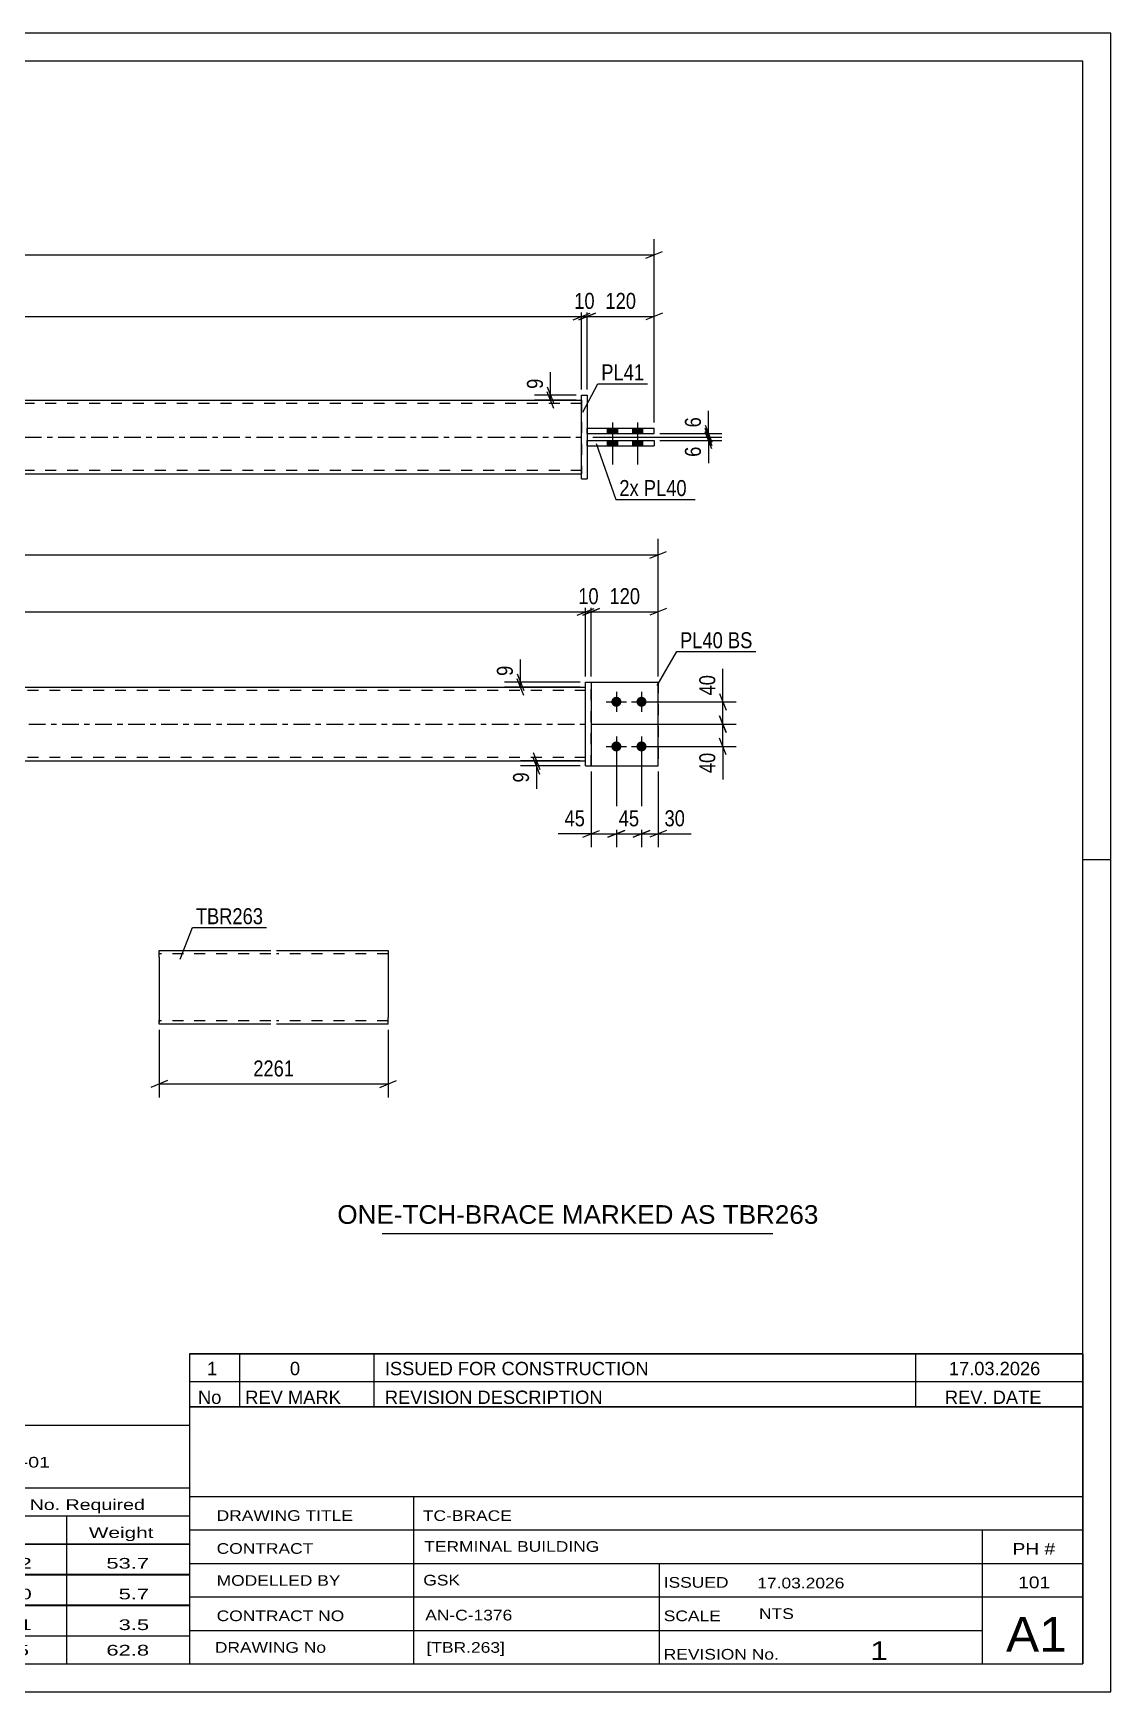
# Model space of a CAD drawing. Header units: millimetres. Extents: x 0 to 420, y 0 to 297.
# Drawn here: x 227 to 420, y 0 to 297 of the extents above; entities that cross this region are included whole.
import ezdxf

# ---------------------------------------------------------------- set-up
doc = ezdxf.new("R2010")
doc.units = ezdxf.units.MM
doc.linetypes.add('DXK_LINE_DOT2', pattern=[3.9198, 1.9599, -1.9599])
doc.linetypes.add('DXK_LINE_DOT3', pattern=[5.9187, 2.979, -0.9799, 0.9799, -0.9799])
doc.styles.add('Arial', font='ARIAL.TTF', dxfattribs={"height": 0.2})
doc.styles.add('Arial Narrow', font='ARIALN.TTF', dxfattribs={"height": 0.2})

# ---------------------------------------------------------------- blocks, each defined once
blk = doc.blocks.new('Unknown-581557876-1128')
at = {"color": 5, "linetype": 'Continuous'}
for p, q in [((420, 297), (0, 297)), ((420, 0), (420, 297)), ((415, 292), (5, 292)), ((415, 5), (415, 292)), ((420, 149), (415, 149)), ((5, 5), (415, 5)), ((0, 0), (420, 0))]:
    blk.add_line(p, q, dxfattribs=at)
blk = doc.blocks.new('Bolt-581557876-1805 - 1802')
at = {"linetype": 'Continuous'}
for points in [[(331.46, 178.18), (331.64, 178.16), (331.82, 178.1), (331.99, 178.01), (332.13, 177.88), (332.24, 177.73), (332.31, 177.56), (332.35, 177.38), (332.35, 177.19), (332.31, 177), (332.24, 176.83), (332.13, 176.68), (331.99, 176.55), (331.82, 176.46), (331.64, 176.4), (331.46, 176.38), (331.27, 176.4), (331.09, 176.46), (330.93, 176.55), (330.79, 176.68), (330.68, 176.83), (330.6, 177), (330.56, 177.19), (330.56, 177.38), (330.6, 177.56), (330.68, 177.73), (330.79, 177.88), (330.93, 178.01), (331.09, 178.1), (331.27, 178.16)], [(335.96, 178.18), (336.14, 178.16), (336.32, 178.1), (336.49, 178.01), (336.63, 177.88), (336.74, 177.73), (336.81, 177.56), (336.85, 177.38), (336.85, 177.19), (336.81, 177), (336.74, 176.83), (336.63, 176.68), (336.49, 176.55), (336.32, 176.46), (336.14, 176.4), (335.96, 176.38), (335.77, 176.4), (335.59, 176.46), (335.43, 176.55), (335.29, 176.68), (335.18, 176.83), (335.1, 177), (335.06, 177.19), (335.06, 177.38), (335.1, 177.56), (335.18, 177.73), (335.29, 177.88), (335.43, 178.01), (335.59, 178.1), (335.77, 178.16)], [(331.46, 170.18), (331.64, 170.16), (331.82, 170.1), (331.99, 170.01), (332.13, 169.88), (332.24, 169.73), (332.31, 169.56), (332.35, 169.38), (332.35, 169.19), (332.31, 169), (332.24, 168.83), (332.13, 168.68), (331.99, 168.55), (331.82, 168.46), (331.64, 168.4), (331.46, 168.38), (331.27, 168.4), (331.09, 168.46), (330.93, 168.55), (330.79, 168.68), (330.68, 168.83), (330.6, 169), (330.56, 169.19), (330.56, 169.38), (330.6, 169.56), (330.68, 169.73), (330.79, 169.88), (330.93, 170.01), (331.09, 170.1), (331.27, 170.16)], [(335.96, 170.18), (336.14, 170.16), (336.32, 170.1), (336.49, 170.01), (336.63, 169.88), (336.74, 169.73), (336.81, 169.56), (336.85, 169.38), (336.85, 169.19), (336.81, 169), (336.74, 168.83), (336.63, 168.68), (336.49, 168.55), (336.32, 168.46), (336.14, 168.4), (335.96, 168.38), (335.77, 168.4), (335.59, 168.46), (335.43, 168.55), (335.29, 168.68), (335.18, 168.83), (335.1, 169), (335.06, 169.19), (335.06, 169.38), (335.1, 169.56), (335.18, 169.73), (335.29, 169.88), (335.43, 170.01), (335.59, 170.1), (335.77, 170.16)]]:
    blk.add_hatch(color=1, dxfattribs=at).paths.add_polyline_path(points)
at = {"color": 1, "linetype": 'Continuous'}
for p, q in [((331.46, 179.08), (331.46, 175.48)), ((335.96, 179.08), (335.96, 175.48)), ((329.66, 177.28), (333.26, 177.28)), ((334.16, 177.28), (337.76, 177.28)), ((331.46, 171.08), (331.46, 167.48)), ((335.96, 171.08), (335.96, 167.48)), ((329.66, 169.28), (333.26, 169.28)), ((334.16, 169.28), (337.76, 169.28))]:
    blk.add_line(p, q, dxfattribs=at)
blk = doc.blocks.new('Part-581557876-1825 - 1802')
at = {"linetype": 'Continuous'}
blk.add_hatch(color=2, dxfattribs=at).paths.add_polyline_path([(144.66, 179.88), (143.86, 181.28), (145.46, 181.28)])
at = {"color": 2, "linetype": 'Continuous'}
for p, q in [((144.66, 179.88), (143.86, 181.28)), ((143.86, 181.28), (145.46, 181.28)), ((145.46, 181.28), (144.66, 179.88)), ((114.66, 179.88), (220.26, 179.88)), ((220.36, 179.88), (325.96, 179.88)), ((114.66, 166.68), (220.26, 166.68)), ((220.36, 166.68), (325.96, 166.68))]:
    blk.add_line(p, q, dxfattribs=at)
at = {"color": 7, "linetype": 'DXK_LINE_DOT2'}
for p, q in [((114.66, 166.68), (114.66, 179.88)), ((220.26, 179.28), (114.66, 179.28)), ((325.96, 179.28), (220.36, 179.28)), ((325.96, 166.68), (325.96, 179.88)), ((220.26, 167.28), (114.66, 167.28)), ((325.96, 167.28), (220.36, 167.28))]:
    blk.add_line(p, q, dxfattribs=at)
at = {"color": 7, "linetype": 'DXK_LINE_DOT3'}
for p, q in [((114.66, 173.28), (220.26, 173.28)), ((220.36, 173.28), (325.96, 173.28))]:
    blk.add_line(p, q, dxfattribs=at)
at = {"color": 2, "linetype": 'Continuous'}
blk.add_circle((144.66, 180.78), 1, dxfattribs=at)
blk = doc.blocks.new('Part-581557876-1830 - 1802')
at = {"color": 2, "linetype": 'Continuous'}
for p, q in [((326.96, 180.78), (338.96, 180.78)), ((338.96, 180.78), (338.96, 180.78)), ((338.96, 165.78), (338.96, 180.78)), ((326.96, 165.78), (338.96, 165.78))]:
    blk.add_line(p, q, dxfattribs=at)
at = {"color": 7, "linetype": 'DXK_LINE_DOT2'}
for p, q in [((326.96, 180.78), (338.96, 180.78)), ((326.96, 165.78), (326.96, 180.78)), ((326.96, 165.78), (326.96, 165.78)), ((326.96, 165.78), (338.96, 165.78))]:
    blk.add_line(p, q, dxfattribs=at)
blk = doc.blocks.new('Part-581557876-1835 - 1802')
at = {"color": 7, "linetype": 'DXK_LINE_DOT2'}
for p, q in [((326.96, 180.78), (338.96, 180.78)), ((326.96, 165.78), (326.96, 180.78)), ((326.96, 180.78), (338.96, 180.78)), ((338.96, 180.78), (338.96, 180.78)), ((338.96, 180.78), (338.96, 165.78)), ((326.96, 165.78), (326.96, 165.78)), ((326.96, 165.78), (338.96, 165.78)), ((326.96, 165.78), (338.96, 165.78))]:
    blk.add_line(p, q, dxfattribs=at)
blk = doc.blocks.new('Part-581557876-1836 - 1802')
at = {"color": 2, "linetype": 'Continuous'}
for p, q in [((325.96, 180.78), (326.96, 180.78)), ((325.96, 165.78), (325.96, 180.78)), ((326.96, 180.78), (326.96, 165.78)), ((325.96, 165.78), (325.96, 165.78)), ((325.96, 165.78), (326.96, 165.78))]:
    blk.add_line(p, q, dxfattribs=at)
at = {"color": 7, "linetype": 'DXK_LINE_DOT2'}
for p, q in [((325.96, 180.78), (326.96, 180.78)), ((325.96, 165.78), (326.96, 165.78))]:
    blk.add_line(p, q, dxfattribs=at)
blk = doc.blocks.new('Part-581557876-2188 - 2164')
at = {"color": 2, "linetype": 'Continuous'}
for p, q in [((326.24, 226.29), (338.24, 226.29)), ((326.24, 225.29), (326.24, 226.29)), ((338.24, 225.29), (338.24, 226.29)), ((326.24, 225.29), (326.24, 225.29)), ((326.24, 225.29), (338.24, 225.29))]:
    blk.add_line(p, q, dxfattribs=at)
at = {"color": 7, "linetype": 'DXK_LINE_DOT2'}
for p, q in [((326.24, 226.29), (338.24, 226.29)), ((326.24, 225.29), (338.24, 225.29))]:
    blk.add_line(p, q, dxfattribs=at)
blk = doc.blocks.new('Part-581557876-2183 - 2164')
at = {"color": 2, "linetype": 'Continuous'}
for p, q in [((325.24, 232.19), (325.24, 232.19)), ((325.24, 217.19), (325.24, 232.19)), ((325.24, 232.19), (326.24, 232.19)), ((326.24, 232.19), (326.24, 232.19)), ((326.24, 232.19), (326.24, 217.19)), ((325.24, 217.19), (326.24, 217.19)), ((325.24, 217.19), (325.24, 217.19)), ((326.24, 217.19), (326.24, 217.19))]:
    blk.add_line(p, q, dxfattribs=at)
at = {"color": 7, "linetype": 'DXK_LINE_DOT2'}
for p, q in [((325.24, 232.19), (326.24, 232.19)), ((325.24, 217.19), (326.24, 217.19)), ((326.24, 217.19), (326.24, 217.19))]:
    blk.add_line(p, q, dxfattribs=at)
blk = doc.blocks.new('Bolt-581557876-2167 - 2164')
at = {"linetype": 'Continuous'}
for points in [[(331.64, 226.29), (329.84, 226.29), (329.84, 225.29), (331.64, 225.29)], [(331.64, 226.29), (329.84, 226.29), (329.84, 225.29), (331.64, 225.29)], [(336.14, 226.29), (334.34, 226.29), (334.34, 225.29), (336.14, 225.29)], [(336.14, 226.29), (334.34, 226.29), (334.34, 225.29), (336.14, 225.29)], [(331.64, 224.09), (329.84, 224.09), (329.84, 223.09), (331.64, 223.09)], [(331.64, 224.09), (329.84, 224.09), (329.84, 223.09), (331.64, 223.09)], [(336.14, 224.09), (334.34, 224.09), (334.34, 223.09), (336.14, 223.09)], [(336.14, 224.09), (334.34, 224.09), (334.34, 223.09), (336.14, 223.09)]]:
    blk.add_hatch(color=1, dxfattribs=at).paths.add_polyline_path(points)
at = {"color": 1, "linetype": 'Continuous'}
for p, q in [((329.84, 226.29), (329.84, 225.29)), ((329.84, 226.29), (329.84, 225.29)), ((330.74, 227.29), (330.74, 219.79)), ((330.74, 227.29), (330.74, 219.79)), ((331.64, 226.29), (331.64, 225.29)), ((331.64, 226.29), (331.64, 225.29)), ((334.34, 226.29), (334.34, 225.29)), ((334.34, 226.29), (334.34, 225.29)), ((335.24, 227.29), (335.24, 219.79)), ((335.24, 227.29), (335.24, 219.79)), ((336.14, 226.29), (336.14, 225.29)), ((336.14, 226.29), (336.14, 225.29)), ((329.84, 224.09), (329.84, 223.09)), ((329.84, 224.09), (329.84, 223.09)), ((331.64, 224.09), (331.64, 223.09)), ((331.64, 224.09), (331.64, 223.09)), ((334.34, 224.09), (334.34, 223.09)), ((334.34, 224.09), (334.34, 223.09)), ((336.14, 224.09), (336.14, 223.09)), ((336.14, 224.09), (336.14, 223.09))]:
    blk.add_line(p, q, dxfattribs=at)
blk = doc.blocks.new('Part-581557876-2193 - 2164')
at = {"color": 2, "linetype": 'Continuous'}
for p, q in [((326.24, 224.09), (338.24, 224.09)), ((326.24, 223.09), (326.24, 224.09)), ((326.24, 223.09), (326.24, 223.09)), ((326.24, 223.09), (338.24, 223.09)), ((338.24, 224.09), (338.24, 223.09))]:
    blk.add_line(p, q, dxfattribs=at)
at = {"color": 7, "linetype": 'DXK_LINE_DOT2'}
for p, q in [((326.24, 224.09), (338.24, 224.09)), ((326.24, 223.09), (338.24, 223.09))]:
    blk.add_line(p, q, dxfattribs=at)
blk = doc.blocks.new('Part-581557876-2198 - 2164')
at = {"linetype": 'Continuous'}
blk.add_hatch(color=2, dxfattribs=at).paths.add_polyline_path([(143.94, 224.69), (143.14, 226.09), (144.74, 226.09)])
at = {"color": 2, "linetype": 'Continuous'}
for p, q in [((113.94, 231.29), (219.54, 231.29)), ((219.64, 231.29), (325.24, 231.29)), ((143.94, 224.69), (143.14, 226.09)), ((143.14, 226.09), (144.74, 226.09)), ((144.74, 226.09), (143.94, 224.69)), ((113.94, 218.09), (219.54, 218.09)), ((219.64, 218.09), (325.24, 218.09))]:
    blk.add_line(p, q, dxfattribs=at)
at = {"color": 7, "linetype": 'DXK_LINE_DOT2'}
for p, q in [((113.94, 218.09), (113.94, 231.29)), ((219.54, 230.69), (113.94, 230.69)), ((325.24, 230.69), (219.64, 230.69)), ((325.24, 231.29), (325.24, 218.09)), ((219.54, 218.69), (113.94, 218.69)), ((325.24, 218.69), (219.64, 218.69))]:
    blk.add_line(p, q, dxfattribs=at)
at = {"color": 7, "linetype": 'DXK_LINE_DOT3'}
for p, q in [((113.94, 224.69), (219.54, 224.69)), ((219.64, 224.69), (325.24, 224.69))]:
    blk.add_line(p, q, dxfattribs=at)
at = {"color": 2, "linetype": 'Continuous'}
blk.add_circle((143.94, 225.59), 1, dxfattribs=at)
blk = doc.blocks.new('Part-581557876-1241 - 1223')
at = {"color": 2, "linetype": 'Continuous'}
for p, q in [((249.6, 131.54), (249.6, 132.74)), ((249.6, 132.74), (269.6, 132.74)), ((249.6, 131.54), (249.6, 120.28)), ((270.6, 132.74), (290.6, 132.74)), ((290.6, 132.74), (290.6, 132.65)), ((290.6, 132.65), (290.6, 131.54)), ((290.6, 131.54), (290.6, 120.74)), ((249.6, 119.63), (249.6, 120.28)), ((249.6, 119.54), (249.6, 119.63)), ((269.6, 119.54), (249.6, 119.54)), ((290.6, 119.54), (270.6, 119.54)), ((290.6, 119.54), (290.6, 120.74))]:
    blk.add_line(p, q, dxfattribs=at)
at = {"color": 7, "linetype": 'DXK_LINE_DOT2'}
for p, q in [((269.6, 132.14), (249.6, 132.14)), ((290.6, 132.14), (270.6, 132.14)), ((290.6, 132.39), (290.6, 131.54)), ((249.6, 120.28), (249.6, 119.89)), ((249.6, 120.14), (249.6, 120.19)), ((269.6, 120.14), (249.6, 120.14)), ((290.6, 120.14), (270.6, 120.14)), ((290.6, 120.19), (290.6, 120.51)), ((290.6, 120.14), (290.6, 120.19)), ((290.6, 120.14), (290.6, 120.19))]:
    blk.add_line(p, q, dxfattribs=at)
blk = doc.blocks.new('StraightDimension-581557876-2120 - 1802')
at = {"color": 7, "linetype": 'Continuous'}
for p, q in [((101.66, 181.78), (101.66, 206.44)), ((338.96, 181.78), (338.96, 206.44)), ((103.16, 204.19), (100.16, 202.99)), ((101.66, 203.59), (338.96, 203.59)), ((337.46, 202.99), (340.46, 204.19))]:
    blk.add_line(p, q, dxfattribs=at)
at = {"color": 0}
blk.add_wipeout([(224.56, 204.34), (224.56, 208.54), (216.05, 208.54), (216.05, 204.34)], dxfattribs=at)
at = {"color": 3, "style": 'Arial Narrow'}
blk.add_text('2521', height=2.863, dxfattribs=at).set_placement((216.65, 204.94))
blk = doc.blocks.new('StraightDimension-581557876-1963 - 1802')
at = {"color": 7, "linetype": 'Continuous'}
for p, q in [((335.96, 168.28), (335.96, 151.23)), ((338.96, 164.78), (338.96, 151.23)), ((334.46, 153.03), (337.46, 154.23)), ((335.96, 153.63), (338.96, 153.63)), ((340.46, 154.23), (337.46, 153.03))]:
    blk.add_line(p, q, dxfattribs=at)
at = {"color": 0}
blk.add_wipeout([(344.34, 154.38), (344.34, 158.58), (339.48, 158.58), (339.48, 154.38)], dxfattribs=at)
at = {"color": 7, "linetype": 'Continuous'}
blk.add_line((338.96, 153.63), (344.86, 153.63), dxfattribs=at)
blk.add_line((338.96, 153.63), (344.86, 153.63), dxfattribs=at)
at = {"color": 3, "style": 'Arial Narrow'}
blk.add_text('30', height=2.863, dxfattribs=at).set_placement((340.08, 154.98))
blk = doc.blocks.new('StraightDimension-581557876-1900 - 1802')
at = {"color": 7, "linetype": 'Continuous'}
for p, q in [((313.67, 182.28), (314.87, 179.28)), ((314.87, 178.38), (313.67, 181.38)), ((324.96, 180.78), (311.42, 180.78)), ((324.96, 179.88), (311.42, 179.88)), ((314.27, 179.88), (314.27, 180.78))]:
    blk.add_line(p, q, dxfattribs=at)
at = {"color": 0}
blk.add_wipeout([(313.52, 184.34), (309.32, 184.34), (309.32, 181.31), (313.52, 181.31)], dxfattribs=at)
at = {"color": 7, "linetype": 'Continuous'}
blk.add_line((314.27, 180.78), (314.27, 184.86), dxfattribs=at)
blk.add_line((314.27, 180.78), (314.27, 184.86), dxfattribs=at)
at = {"color": 3, "style": 'Arial Narrow'}
blk.add_text('9', height=2.86, rotation=90.0002, dxfattribs=at).set_placement((312.92, 181.91))
blk = doc.blocks.new('StraightDimension-581557876-1872 - 1802')
at = {"color": 7, "linetype": 'Continuous'}
for p, q in [((113.66, 181.78), (113.66, 196.26)), ((325.96, 181.78), (325.96, 196.26)), ((115.16, 194.01), (112.16, 192.81)), ((113.66, 193.41), (325.96, 193.41)), ((324.46, 192.81), (327.46, 194.01))]:
    blk.add_line(p, q, dxfattribs=at)
at = {"color": 0}
blk.add_wipeout([(224.06, 194.16), (224.06, 198.36), (215.55, 198.36), (215.55, 194.16)], dxfattribs=at)
at = {"color": 3, "style": 'Arial Narrow'}
blk.add_text('2271', height=2.863, dxfattribs=at).set_placement((216.15, 194.76))
blk = doc.blocks.new('StraightDimension-581557876-1986 - 1802')
at = {"color": 7, "linetype": 'Continuous'}
for p, q in [((331.46, 168.28), (331.46, 151.23)), ((326.96, 164.78), (326.96, 151.23)), ((325.46, 153.03), (328.46, 154.23)), ((326.96, 153.63), (331.46, 153.63)), ((332.96, 154.23), (329.96, 153.03))]:
    blk.add_line(p, q, dxfattribs=at)
at = {"color": 0}
blk.add_wipeout([(326.43, 154.38), (326.43, 158.58), (321.58, 158.58), (321.58, 154.38)], dxfattribs=at)
at = {"color": 7, "linetype": 'Continuous'}
blk.add_line((326.96, 153.63), (321.05, 153.63), dxfattribs=at)
blk.add_line((326.96, 153.63), (321.05, 153.63), dxfattribs=at)
at = {"color": 3, "style": 'Arial Narrow'}
blk.add_text('45', height=2.863, dxfattribs=at).set_placement((322.18, 154.98))
blk = doc.blocks.new('StraightDimension-581557876-1845 - 1802')
at = {"color": 7, "linetype": 'Continuous'}
for p, q in [((326.96, 181.78), (326.96, 196.26)), ((338.96, 181.78), (338.96, 196.26)), ((325.46, 192.81), (328.46, 194.01)), ((326.96, 193.41), (338.96, 193.41)), ((340.46, 194.01), (337.46, 192.81))]:
    blk.add_line(p, q, dxfattribs=at)
at = {"color": 0}
blk.add_wipeout([(336.3, 194.16), (336.3, 198.36), (329.62, 198.36), (329.62, 194.16)], dxfattribs=at)
at = {"color": 3, "style": 'Arial Narrow'}
blk.add_text('120', height=2.863, dxfattribs=at).set_placement((330.22, 194.76))
blk = doc.blocks.new('StraightDimension-581557876-1861 - 1802')
at = {"color": 7, "linetype": 'Continuous'}
for p, q in [((325.96, 181.78), (325.96, 196.26)), ((326.96, 181.78), (326.96, 196.26)), ((324.46, 192.81), (327.46, 194.01)), ((328.46, 194.01), (325.46, 192.81)), ((325.96, 193.41), (326.96, 193.41))]:
    blk.add_line(p, q, dxfattribs=at)
at = {"color": 0}
blk.add_wipeout([(328.89, 194.16), (328.89, 198.36), (324.03, 198.36), (324.03, 194.16)], dxfattribs=at)
at = {"color": 3, "style": 'Arial Narrow'}
blk.add_text('10', height=2.863, dxfattribs=at).set_placement((324.63, 194.76))
blk = doc.blocks.new('StraightDimension-581557876-1976 - 1802')
at = {"color": 7, "linetype": 'Continuous'}
for p, q in [((331.46, 168.28), (331.46, 151.23)), ((335.96, 168.28), (335.96, 151.23)), ((329.96, 153.03), (332.96, 154.23)), ((331.46, 153.63), (335.96, 153.63)), ((337.46, 154.23), (334.46, 153.03))]:
    blk.add_line(p, q, dxfattribs=at)
at = {"color": 0}
blk.add_wipeout([(336.14, 154.38), (336.14, 158.58), (331.28, 158.58), (331.28, 154.38)], dxfattribs=at)
at = {"color": 3, "style": 'Arial Narrow'}
blk.add_text('45', height=2.863, dxfattribs=at).set_placement((331.88, 154.98))
blk = doc.blocks.new('StraightDimension-581557876-1912 - 1802')
at = {"color": 7, "linetype": 'Continuous'}
for p, q in [((349.92, 178.78), (351.12, 175.78)), ((336.96, 177.28), (352.92, 177.28)), ((350.52, 173.28), (350.52, 177.28)), ((326.96, 173.28), (352.92, 173.28)), ((351.12, 171.78), (349.92, 174.78))]:
    blk.add_line(p, q, dxfattribs=at)
at = {"color": 0}
blk.add_wipeout([(349.77, 182.66), (345.57, 182.66), (345.57, 177.81), (349.77, 177.81)], dxfattribs=at)
at = {"color": 7, "linetype": 'Continuous'}
blk.add_line((350.52, 177.28), (350.52, 183.19), dxfattribs=at)
blk.add_line((350.52, 177.28), (350.52, 183.19), dxfattribs=at)
at = {"color": 3, "style": 'Arial Narrow'}
blk.add_text('40', height=2.863, rotation=90.0002, dxfattribs=at).set_placement((349.17, 178.41))
blk = doc.blocks.new('StraightDimension-581557876-1927 - 1802')
at = {"color": 7, "linetype": 'Continuous'}
for p, q in [((326.96, 173.28), (352.92, 173.28)), ((349.92, 174.78), (351.12, 171.78)), ((350.52, 169.28), (350.52, 173.28)), ((351.12, 167.78), (349.92, 170.78)), ((336.96, 169.28), (352.92, 169.28))]:
    blk.add_line(p, q, dxfattribs=at)
at = {"color": 0}
blk.add_wipeout([(349.77, 168.76), (345.57, 168.76), (345.57, 163.9), (349.77, 163.9)], dxfattribs=at)
at = {"color": 7, "linetype": 'Continuous'}
blk.add_line((350.52, 169.28), (350.52, 163.38), dxfattribs=at)
blk.add_line((350.52, 169.28), (350.52, 163.38), dxfattribs=at)
at = {"color": 3, "style": 'Arial Narrow'}
blk.add_text('40', height=2.863, rotation=90.0002, dxfattribs=at).set_placement((349.17, 164.5))
blk = doc.blocks.new('StraightDimension-581557876-2003 - 1802')
at = {"color": 7, "linetype": 'Continuous'}
for p, q in [((324.96, 166.68), (314.31, 166.68)), ((316.56, 168.18), (317.76, 165.18)), ((317.76, 164.28), (316.56, 167.28)), ((317.16, 165.78), (317.16, 166.68)), ((324.96, 165.78), (314.31, 165.78))]:
    blk.add_line(p, q, dxfattribs=at)
at = {"color": 0}
blk.add_wipeout([(316.41, 165.26), (312.21, 165.26), (312.21, 162.23), (316.41, 162.23)], dxfattribs=at)
at = {"color": 7, "linetype": 'Continuous'}
blk.add_line((317.16, 165.78), (317.16, 161.7), dxfattribs=at)
blk.add_line((317.16, 165.78), (317.16, 161.7), dxfattribs=at)
at = {"color": 3, "style": 'Arial Narrow'}
blk.add_text('9', height=2.86, rotation=90.0002, dxfattribs=at).set_placement((315.81, 162.83))
blk = doc.blocks.new('StraightDimension-581557876-2252 - 2164')
at = {"color": 7, "linetype": 'Continuous'}
for p, q in [((324.74, 245.68), (327.74, 246.88)), ((326.24, 233.19), (326.24, 249.13)), ((339.74, 246.88), (336.74, 245.68)), ((338.24, 227.29), (338.24, 249.13)), ((326.24, 246.28), (338.24, 246.28))]:
    blk.add_line(p, q, dxfattribs=at)
at = {"color": 0}
blk.add_wipeout([(335.58, 247.03), (335.58, 251.23), (328.9, 251.23), (328.9, 247.03)], dxfattribs=at)
at = {"color": 3, "style": 'Arial Narrow'}
blk.add_text('120', height=2.863, dxfattribs=at).set_placement((329.5, 247.63))
blk = doc.blocks.new('StraightDimension-581557876-2232 - 2164')
at = {"color": 7, "linetype": 'Continuous'}
for p, q in [((115.44, 246.88), (112.44, 245.68)), ((113.94, 233.19), (113.94, 249.13)), ((323.74, 245.68), (326.74, 246.88)), ((325.24, 233.19), (325.24, 249.13)), ((113.94, 246.28), (325.24, 246.28))]:
    blk.add_line(p, q, dxfattribs=at)
at = {"color": 0}
blk.add_wipeout([(223.85, 247.03), (223.85, 251.23), (215.34, 251.23), (215.34, 247.03)], dxfattribs=at)
at = {"color": 3, "style": 'Arial Narrow'}
blk.add_text('2261', height=2.863, dxfattribs=at).set_placement((215.94, 247.63))
blk = doc.blocks.new('StraightDimension-581557876-2242 - 2164')
at = {"color": 7, "linetype": 'Continuous'}
for p, q in [((323.74, 245.68), (326.74, 246.88)), ((327.74, 246.88), (324.74, 245.68)), ((325.24, 233.19), (325.24, 249.13)), ((326.24, 233.19), (326.24, 249.13)), ((325.24, 246.28), (326.24, 246.28))]:
    blk.add_line(p, q, dxfattribs=at)
at = {"color": 0}
blk.add_wipeout([(328.17, 247.03), (328.17, 251.23), (323.31, 251.23), (323.31, 247.03)], dxfattribs=at)
at = {"color": 3, "style": 'Arial Narrow'}
blk.add_text('10', height=2.863, dxfattribs=at).set_placement((323.91, 247.63))
blk = doc.blocks.new('StraightDimension-581557876-2321 - 2164')
at = {"color": 7, "linetype": 'Continuous'}
for p, q in [((347.34, 226.19), (348.54, 223.19)), ((327.24, 224.69), (350.34, 224.69)), ((339.24, 224.09), (350.34, 224.09)), ((348.54, 222.59), (347.34, 225.59)), ((347.94, 224.09), (347.94, 224.69))]:
    blk.add_line(p, q, dxfattribs=at)
at = {"color": 0}
blk.add_wipeout([(347.19, 223.56), (342.99, 223.56), (342.99, 220.54), (347.19, 220.54)], dxfattribs=at)
at = {"color": 7, "linetype": 'Continuous'}
blk.add_line((347.94, 224.09), (347.94, 220.01), dxfattribs=at)
blk.add_line((347.94, 224.09), (347.94, 220.01), dxfattribs=at)
at = {"color": 3, "style": 'Arial Narrow'}
blk.add_text('6', height=2.86, rotation=90.0002, dxfattribs=at).set_placement((346.59, 221.14))
blk = doc.blocks.new('StraightDimension-581557876-2201 - 2164')
at = {"color": 7, "linetype": 'Continuous'}
for p, q in [((100.94, 227.29), (100.94, 260.14)), ((338.24, 227.29), (338.24, 260.14)), ((102.44, 257.89), (99.44, 256.69)), ((100.94, 257.29), (338.24, 257.29)), ((336.74, 256.69), (339.74, 257.89))]:
    blk.add_line(p, q, dxfattribs=at)
at = {"color": 0}
blk.add_wipeout([(223.85, 258.04), (223.85, 262.24), (215.34, 262.24), (215.34, 258.04)], dxfattribs=at)
at = {"color": 3, "style": 'Arial Narrow'}
blk.add_text('2521', height=2.863, dxfattribs=at).set_placement((215.94, 258.64))
blk = doc.blocks.new('StraightDimension-581557876-2330 - 2164')
at = {"color": 7, "linetype": 'Continuous'}
for p, q in [((347.34, 226.79), (348.54, 223.79)), ((348.54, 223.19), (347.34, 226.19)), ((327.24, 224.69), (350.34, 224.69)), ((339.24, 225.29), (350.34, 225.29)), ((347.94, 224.69), (347.94, 225.29))]:
    blk.add_line(p, q, dxfattribs=at)
at = {"color": 0}
blk.add_wipeout([(347.19, 228.84), (342.99, 228.84), (342.99, 225.81), (347.19, 225.81)], dxfattribs=at)
at = {"color": 7, "linetype": 'Continuous'}
blk.add_line((347.94, 225.29), (347.94, 229.37), dxfattribs=at)
blk.add_line((347.94, 225.29), (347.94, 229.37), dxfattribs=at)
at = {"color": 3, "style": 'Arial Narrow'}
blk.add_text('6', height=2.86, rotation=90.0002, dxfattribs=at).set_placement((346.59, 226.41))
blk = doc.blocks.new('StraightDimension-581557876-2340 - 2164')
at = {"color": 7, "linetype": 'Continuous'}
for p, q in [((324.24, 232.19), (316.81, 232.19)), ((319.06, 233.69), (320.26, 230.69)), ((320.26, 229.79), (319.06, 232.79)), ((319.66, 231.29), (319.66, 232.19)), ((324.24, 231.29), (316.81, 231.29))]:
    blk.add_line(p, q, dxfattribs=at)
at = {"color": 0}
blk.add_wipeout([(318.91, 235.74), (314.71, 235.74), (314.71, 232.71), (318.91, 232.71)], dxfattribs=at)
at = {"color": 7, "linetype": 'Continuous'}
blk.add_line((319.66, 232.19), (319.66, 236.27), dxfattribs=at)
blk.add_line((319.66, 232.19), (319.66, 236.27), dxfattribs=at)
at = {"color": 3, "style": 'Arial Narrow'}
blk.add_text('9', height=2.86, rotation=90.0002, dxfattribs=at).set_placement((318.31, 233.31))
blk = doc.blocks.new('StraightDimension-581557876-1322 - 1223')
at = {"color": 7, "linetype": 'Continuous'}
for p, q in [((249.6, 118.54), (249.6, 106.44)), ((290.6, 118.54), (290.6, 106.44)), ((251.1, 109.44), (248.1, 108.24)), ((249.6, 108.84), (290.6, 108.84)), ((289.1, 108.24), (292.1, 109.44))]:
    blk.add_line(p, q, dxfattribs=at)
at = {"color": 0}
blk.add_wipeout([(274.35, 109.59), (274.35, 113.79), (265.84, 113.79), (265.84, 109.59)], dxfattribs=at)
at = {"color": 3, "style": 'Arial Narrow'}
blk.add_text('2261', height=2.863, dxfattribs=at).set_placement((266.44, 110.19))
blk = doc.blocks.new('Unknown-581557876-3947')
at = {"color": 7, "linetype": 'Continuous'}
for p, q in [((255, 51.05), (255, 5)), ((255, 51.05), (415, 51.05)), ((415, 51), (415, 5)), ((255, 35), (415, 35)), ((295.14, 35), (295.14, 5)), ((255, 29), (415, 29)), ((397, 5.05), (397, 29.05)), ((255, 23), (415, 23)), ((339.14, 23), (339.14, 5)), ((255, 17), (415, 17)), ((255, 11), (397, 11)), ((255, 5), (415, 5))]:
    blk.add_line(p, q, dxfattribs=at)
at = {"color": 7, "style": 'Arial Narrow'}
for s, height, width, p in [('DRAWING TITLE', 1.9089, 1.425378, (259.88, 30.61)), ('TC-BRACE', 1.909, 1.425378, (296.81, 30.59)), ('TERMINAL BUILDING', 1.9089, 1.425378, (297.06, 25.07)), ('CONTRACT', 1.909, 1.425378, (259.88, 24.71)), ('MODELLED BY', 1.9089, 1.425378, (259.88, 18.98)), ('GSK', 1.909, 1.425378, (296.88, 19.04)), ('ISSUED', 1.909, 1.425378, (339.94, 18.64)), ('17.03.2026', 1.909, 1.425378, (356.69, 18.52)), ('CONTRACT NO', 1.9089, 1.425378, (259.88, 12.66)), ('AN-C-1376', 1.909, 1.425378, (297.23, 12.78)), ('SCALE', 1.909, 1.425378, (339.94, 12.65)), ('A1', 6.204, 1.25, (401.24, 7.2)), ('DRAWING No', 1.909, 1.425378, (259.56, 7)), ('[TBR.263]', 1.909, 1.425378, (297.46, 6.99)), ('1', 3.34, 1.5, (376.91, 5.68)), ('REVISION No.', 1.9089, 1.425378, (339.94, 5.77))]:
    blk.add_text(s, height=height, dxfattribs=dict(at, width=width)).set_placement(p)
at = {"color": 7, "linetype": 'Continuous', "style": 'Arial Narrow'}
for s, height, width, p in [('PH #', 2.1, 1.42538, (402.4, 24.55)), ('101', 2.1, 1.42538, (403.41, 18.55)), ('NTS', 1.909, 1.425378, (357, 13.05))]:
    blk.add_text(s, height=height, dxfattribs=dict(at, width=width)).set_placement(p)
blk = doc.blocks.new('Unknown-581557876-3948')
at = {"color": 7, "linetype": 'Continuous'}
for p, q in [((255, 60.55), (415, 60.55)), ((415, 60.55), (255, 60.55)), ((255, 60.55), (255, 55.55)), ((264, 60.55), (264, 55.55)), ((288, 60.55), (288, 55.55)), ((385, 60.55), (385, 55.55)), ((415, 60.55), (415, 55.55)), ((255, 55.55), (415, 55.55)), ((255, 55.55), (255, 51.05)), ((255, 55.55), (415, 55.55)), ((264, 55.55), (264, 51.05)), ((288, 55.55), (288, 51.05)), ((385, 55.55), (385, 51.05)), ((415, 55.55), (415, 51.05)), ((415, 51.05), (255, 51.05))]:
    blk.add_line(p, q, dxfattribs=at)
at = {"color": 7, "linetype": 'Continuous', "style": 'Arial Narrow'}
for s, height, width, p in [('1', 2.39, 1.196471, (258.16, 56.7)), ('0', 2.39, 1.196471, (273, 56.7)), ('ISSUED FOR CONSTRUCTION', 2.3861, 1.196471, (290, 56.7)), ('17.03.2026', 2.386, 1.196471, (391, 56.7)), ('No', 2.386, 1.2, (256.54, 51.55)), ('REV MARK', 2.386, 1.2, (265, 51.55)), ('REVISION DESCRIPTION', 2.3861, 1.2, (290, 51.55)), ('REV. DATE', 2.386, 1.2, (390.28, 51.55))]:
    blk.add_text(s, height=height, dxfattribs=dict(at, width=width)).set_placement(p)
blk = doc.blocks.new('Unknown-581557876-3949')
at = {"color": 7, "linetype": 'Continuous'}
for p, q in [((95, 47.75), (255, 47.75)), ((95, 36.5), (95, 47.75)), ((255, 47.75), (255, 36.5)), ((95, 36.5), (255, 36.5)), ((95, 36.5), (95, 31.5)), ((255, 36.5), (255, 31.5)), ((95, 31.5), (255, 31.5)), ((95, 31.5), (95, 26.5)), ((119, 31.5), (119, 26.5)), ((154.5, 31.5), (154.5, 26.5)), ((180.5, 31.5), (180.5, 26.5)), ((193.5, 31.5), (193.5, 26.5)), ((211, 31.5), (211, 26.5)), ((233, 31.5), (233, 26.5)), ((255, 31.5), (255, 26.5)), ((95, 26.5), (255, 26.5)), ((95, 26.45), (95, 21.05)), ((95, 26.45), (255, 26.45)), ((119, 26.5), (119, 21)), ((154.5, 26.5), (154.5, 21)), ((180.5, 26.5), (180.5, 21)), ((193.5, 26.5), (193.5, 21)), ((211, 26.5), (211, 21)), ((233, 26.5), (233, 21)), ((255, 26.45), (255, 21.05)), ((95, 21.05), (255, 21.05)), ((95, 20.95), (95, 15.55)), ((95, 20.95), (255, 20.95)), ((119, 21), (119, 15.5)), ((154.5, 21), (154.5, 15.5)), ((180.5, 21), (180.5, 15.5)), ((193.5, 21), (193.5, 15.5)), ((211, 21), (211, 15.5)), ((233, 21), (233, 15.5)), ((255, 20.95), (255, 15.55)), ((95, 15.55), (255, 15.55)), ((95, 15.45), (95, 10.05)), ((95, 15.45), (255, 15.45)), ((119, 15.5), (119, 10)), ((154.5, 15.5), (154.5, 10)), ((180.5, 15.5), (180.5, 10)), ((193.5, 15.5), (193.5, 10)), ((211, 15.5), (211, 10)), ((233, 15.5), (233, 10)), ((255, 15.45), (255, 10.05)), ((95, 10.05), (255, 10.05)), ((95, 10), (255, 10)), ((95, 10), (95, 5)), ((211, 10), (211, 5)), ((233, 10), (233, 5)), ((255, 10), (255, 5)), ((95, 5), (255, 5))]:
    blk.add_line(p, q, dxfattribs=at)
at = {"color": 7, "style": 'Arial Narrow'}
for s, height, width, p in [('GENERAL NOTES & WELD DETAILS :', 2.8633, 1.4, (96.15, 40.06)), ('REFER TYP DRAWING TYP-01', 1.9089, 1.6, (179.7, 40.16)), ("MATERIAL LIST FOR ASSEMBLY MK'D", 1.9089, 1.6, (96.15, 32.56)), ('TBR263', 1.909, 1.794707, (187.59, 32.47)), ('1', 1.91, 1.794707, (217.08, 32.56)), ('No. Required', 1.9089, 1.6, (226.41, 32.56)), ('Mark', 1.909, 1.7, (96.34, 27.5)), ('Profile', 1.909, 1.7, (129.41, 27.5)), ('Material', 1.909, 1.7, (159.54, 27.56)), ('No.', 1.909, 1.7, (184.5, 27.56)), ('Length', 1.909, 1.7, (195, 27.56)), ('Area', 1.909, 1.7, (217.5, 27.56)), ('Weight', 1.909, 1.7, (237, 27.56))]:
    blk.add_text(s, height=height, dxfattribs=dict(at, width=width)).set_placement(p)
at = {"color": 7, "linetype": 'Continuous', "style": 'Arial Narrow'}
for s, height, width, p in [('TBR263', 1.909, 1.794707, (96.5, 22.06)), ('SHS132*6', 1.909, 1.794707, (121, 22.06)), ('E350', 1.909, 1.794707, (160.74, 22.06)), ('1', 1.91, 1.794707, (184.86, 22.06)), ('2261', 1.909, 1.794707, (197.58, 22.06)), ('1.2', 1.909, 1.794707, (221.32, 22.06)), ('53.7', 1.909, 1.794707, (240.14, 22.06)), ('PL40', 1.909, 1.794707, (96.5, 16.56)), ('PL10*120', 1.909, 1.794707, (121, 16.56)), ('E350', 1.909, 1.794707, (160.74, 16.56)), ('4', 1.91, 1.794707, (184.86, 16.56)), ('150', 1.909, 1.794707, (199.77, 16.56)), ('0.0', 1.909, 1.794707, (221.32, 16.56)), ('5.7', 1.909, 1.794707, (242.33, 16.56)), ('PL41', 1.909, 1.794707, (96.5, 11.06)), ('PL10*150', 1.909, 1.794707, (121, 11.06)), ('E350', 1.909, 1.794707, (160.74, 11.06)), ('2', 1.91, 1.794707, (184.86, 11.06)), ('150', 1.909, 1.794707, (199.77, 11.06)), ('0.1', 1.909, 1.794707, (221.32, 11.06)), ('3.5', 1.909, 1.794707, (242.33, 11.06)), ('Total', 1.909, 1.7, (197.33, 6.5)), ('1.5', 1.909, 1.794707, (220.83, 6.5)), ('62.8', 1.909, 1.794707, (240.14, 6.5))]:
    blk.add_text(s, height=height, dxfattribs=dict(at, width=width)).set_placement(p)
blk = doc.blocks.new('Unknown-581557876-3950')
at = {"color": 7, "linetype": 'Continuous'}
blk.add_line((289.5, 82.05), (359.5, 82.05), dxfattribs=at)
at = {"color": 7, "style": 'Arial'}
blk.add_text('ONE-TCH-BRACE MARKED AS TBR263', height=3.3428, dxfattribs=at).set_placement((281.49, 83.8))
blk = doc.blocks.new('MarkSet-581557876-2155 - 1802')
at = {"color": 0}
blk.add_wipeout([(350.54, 186.87), (350.54, 189.87), (342.86, 189.87), (342.86, 186.87)], dxfattribs=at)
blk.add_wipeout([(350.54, 186.87), (350.54, 189.87), (342.86, 189.87), (342.86, 186.87)], dxfattribs=at)
at = {"color": 30, "linetype": 'Continuous'}
blk.add_line((338.76, 180.21), (342.26, 186.27), dxfattribs=at)
at = {"color": 0}
blk.add_wipeout([(355.82, 186.87), (355.82, 189.87), (351.44, 189.87), (351.44, 186.87)], dxfattribs=at)
blk.add_wipeout([(355.82, 186.87), (355.82, 189.87), (351.44, 189.87), (351.44, 186.87)], dxfattribs=at)
at = {"color": 30, "linetype": 'Continuous'}
blk.add_line((342.26, 186.27), (356.42, 186.27), dxfattribs=at)
at = {"color": 3, "style": 'Arial Narrow'}
for s, p in [('PL40', (342.86, 186.87)), ('BS', (351.44, 186.87))]:
    blk.add_text(s, height=2.863, dxfattribs=at).set_placement(p)
blk = doc.blocks.new('Mark-581557876-2179 - 2164')
at = {"color": 0}
blk.add_wipeout([(336.44, 234.84), (336.44, 237.84), (328.76, 237.84), (328.76, 234.84)], dxfattribs=at)
blk.add_wipeout([(336.44, 234.84), (336.44, 237.84), (328.76, 237.84), (328.76, 234.84)], dxfattribs=at)
at = {"color": 30, "linetype": 'Continuous'}
for p, q in [((325.47, 229.16), (328.16, 234.24)), ((328.16, 234.24), (337.04, 234.24))]:
    blk.add_line(p, q, dxfattribs=at)
at = {"color": 3, "style": 'Arial Narrow'}
blk.add_text('PL41', height=2.863, dxfattribs=at).set_placement((328.76, 234.84))
blk = doc.blocks.new('MarkSet-581557876-2378 - 2164')
at = {"color": 0}
blk.add_wipeout([(335.47, 214.12), (335.47, 217.12), (331.99, 217.12), (331.99, 214.12)], dxfattribs=at)
blk.add_wipeout([(335.47, 214.12), (335.47, 217.12), (331.99, 217.12), (331.99, 214.12)], dxfattribs=at)
at = {"color": 30, "linetype": 'Continuous'}
blk.add_line((327.86, 223.55), (331.39, 213.52), dxfattribs=at)
at = {"color": 0}
blk.add_wipeout([(344.04, 214.12), (344.04, 217.12), (336.37, 217.12), (336.37, 214.12)], dxfattribs=at)
blk.add_wipeout([(344.04, 214.12), (344.04, 217.12), (336.37, 217.12), (336.37, 214.12)], dxfattribs=at)
at = {"color": 30, "linetype": 'Continuous'}
blk.add_line((331.39, 213.52), (345.54, 213.52), dxfattribs=at)
at = {"color": 3, "style": 'Arial Narrow'}
for s, p in [('2x', (331.99, 214.12)), ('PL40', (336.37, 214.12))]:
    blk.add_text(s, height=2.863, dxfattribs=at).set_placement(p)
blk = doc.blocks.new('Mark-581557876-1236 - 1223')
at = {"color": 0}
blk.add_wipeout([(268.2, 137.45), (268.2, 140.45), (256.15, 140.45), (256.15, 137.45)], dxfattribs=at)
blk.add_wipeout([(268.2, 137.45), (268.2, 140.45), (256.15, 140.45), (256.15, 137.45)], dxfattribs=at)
at = {"color": 30, "linetype": 'Continuous'}
for p, q in [((253.32, 131.2), (255.55, 136.85)), ((255.55, 136.85), (268.8, 136.85))]:
    blk.add_line(p, q, dxfattribs=at)
at = {"color": 3, "style": 'Arial Narrow'}
blk.add_text('TBR263', height=2.863, dxfattribs=at).set_placement((256.15, 137.45))

msp = doc.modelspace()

# ---------------------------------------------------------------- block references
for name in ['Unknown-581557876-1128', 'Part-581557876-2183 - 2164', 'Part-581557876-2198 - 2164', 'Part-581557876-2188 - 2164', 'Bolt-581557876-2167 - 2164', 'Part-581557876-2193 - 2164', 'Part-581557876-1825 - 1802', 'Part-581557876-1836 - 1802', 'Part-581557876-1830 - 1802', 'Part-581557876-1835 - 1802', 'Bolt-581557876-1805 - 1802', 'Part-581557876-1241 - 1223', 'Unknown-581557876-3950', 'Unknown-581557876-3948', 'Unknown-581557876-3947', 'Unknown-581557876-3949']:
    msp.add_blockref(name, (0, 0))

# ---------------------------------------------------------------- next in the draw order: block references
for name in ['StraightDimension-581557876-2252 - 2164', 'StraightDimension-581557876-2120 - 1802', 'StraightDimension-581557876-1986 - 1802', 'StraightDimension-581557876-1963 - 1802', 'Mark-581557876-1236 - 1223', 'StraightDimension-581557876-1322 - 1223']:
    msp.add_blockref(name, (0, 0))

# ---------------------------------------------------------------- next in the draw order: block references
for name in ['StraightDimension-581557876-2232 - 2164', 'StraightDimension-581557876-2321 - 2164', 'StraightDimension-581557876-1900 - 1802', 'StraightDimension-581557876-2003 - 1802', 'StraightDimension-581557876-1976 - 1802']:
    msp.add_blockref(name, (0, 0))

# ---------------------------------------------------------------- next in the draw order: block references
for name in ['StraightDimension-581557876-2242 - 2164', 'StraightDimension-581557876-1872 - 1802']:
    msp.add_blockref(name, (0, 0))

# ---------------------------------------------------------------- next in the draw order: block references
for name in ['StraightDimension-581557876-2201 - 2164', 'StraightDimension-581557876-1845 - 1802']:
    msp.add_blockref(name, (0, 0))

# ---------------------------------------------------------------- next in the draw order: block references
for name in ['StraightDimension-581557876-2340 - 2164', 'StraightDimension-581557876-2330 - 2164', 'StraightDimension-581557876-1861 - 1802']:
    msp.add_blockref(name, (0, 0))

# ---------------------------------------------------------------- next in the draw order: block references
for name in ['Mark-581557876-2179 - 2164', 'MarkSet-581557876-2378 - 2164', 'StraightDimension-581557876-1912 - 1802']:
    msp.add_blockref(name, (0, 0))

# ---------------------------------------------------------------- next in the draw order: block references
for name in ['MarkSet-581557876-2155 - 1802', 'StraightDimension-581557876-1927 - 1802']:
    msp.add_blockref(name, (0, 0))

doc.saveas('drawing.dxf')
